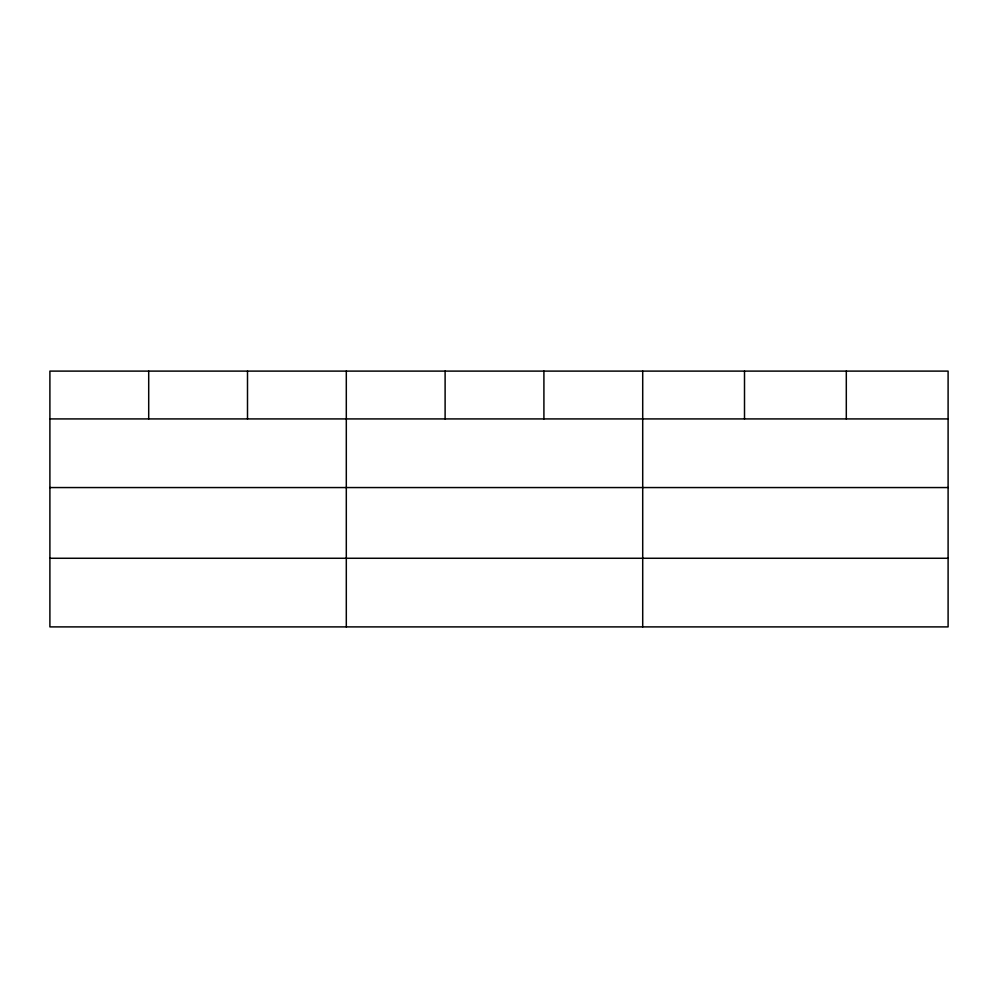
<?xml version="1.0" encoding="UTF-8"?>
<svg xmlns="http://www.w3.org/2000/svg" width="998" height="998" viewBox="0 0 998 998"><rect width="100%" height="100%" fill="white"/><g stroke="black" fill="none" stroke-linecap="round" stroke-linejoin="round"><path stroke-width="1.5" d="M948.1 487.56L948.1 371.106L49.9 371.106L49.9 626.894L948.1 626.894L948.1 487.56L49.9 487.56M49.9 418.923L948.1 418.923M49.9 558.269L948.1 558.269M846.304 371.106L846.304 418.923M744.508 371.106L744.508 418.923M642.712 371.106L642.712 626.894M543.91 371.106L543.91 418.923M445.108 371.106L445.108 418.923M346.306 371.106L346.306 626.894M247.504 371.106L247.504 418.923M148.702 371.106L148.702 418.923"/></g></svg>
